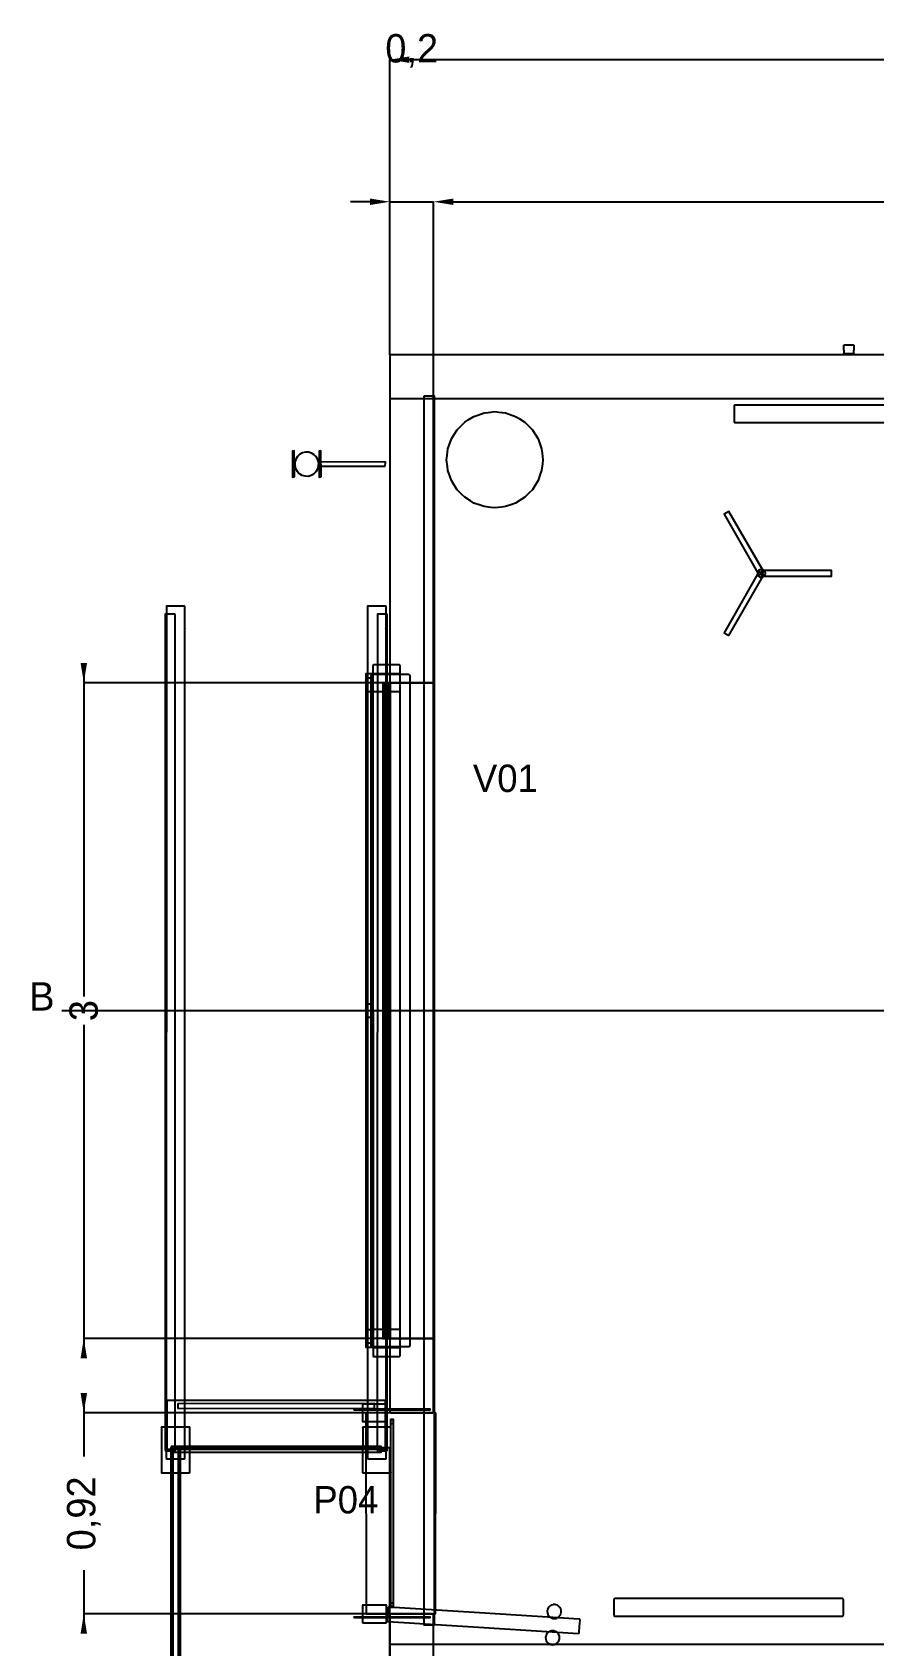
# Model space of a CAD drawing. Header units: metres. Extents: x 132.4 to 143.6, y -13.7 to 1.5.
# Drawn here: x 132.36 to 136.21, y -5.91 to 1.48 of the extents above; entities that cross this region are included whole.
import ezdxf

# ---------------------------------------------------------------- set-up
doc = ezdxf.new("R2010")
doc.units = ezdxf.units.M
for name, color, linetype in [('CORTE', 7, 'Continuous'), ('COTAS', 4, 'Continuous'), ('EJES', 3, 'Continuous'), ('TEXTOS', 7, 'Continuous'), ('VISTA', 8, 'Continuous')]:
    doc.layers.add(name, color=color, linetype=linetype)
doc.dimstyles.get("Standard").update_dxf_attribs({"dimtxt": 2.5, "dimasz": 2.5, "dimexe": 1.25, "dimexo": 0.625, "dimtad": 1, "dimcen": 2.5, "dimazin": 3, "dimtfac": 1, "dimtmove": 0, "dimatfit": 3})

# ---------------------------------------------------------------- blocks, each defined once
blk = doc.blocks.new('_CLOSEDFILLED')
at = {"color": 0, "linetype": 'BYBLOCK'}
blk.add_solid([(-1, 0.164), (0, 0), (-1, -0.164)], dxfattribs=at)
blk = doc.blocks.new('*D1')
for p, q in [((134, 0), (134, 1.35)), ((134.09, 1.35), (137.935, 1.35)), ((138.065, 1.35), (141.91, 1.35)), ((142, 0), (142, 1.35))]:
    blk.add_line(p, q)
at = {"layer": 'Defpoints'}
for p in [(134, 1.35), (134, 0), (142, 0)]:
    blk.add_point(p, dxfattribs=at)
at = {"layer": 'COTAS', "xscale": 0.09, "yscale": 0.09, "rotation": 180}
blk.add_blockref('_CLOSEDFILLED', (134, 1.35), dxfattribs=at)
at = {"layer": 'COTAS', "xscale": 0.09, "yscale": 0.09}
blk.add_blockref('_CLOSEDFILLED', (142, 1.35), dxfattribs=at)
at = {"layer": 'COTAS', "insert": (138, 1.35), "char_height": 0.13, "attachment_point": 5}
blk.add_mtext('8', dxfattribs=at)
blk = doc.blocks.new('*D2')
for p, q in [((133.91, 0.7), (133.82, 0.7)), ((134, 0), (134, 0.7)), ((134, 0.7), (134.2, 0.7)), ((134.2, 0), (134.2, 0.7)), ((134.29, 0.7), (134.38, 0.7))]:
    blk.add_line(p, q)
at = {"layer": 'Defpoints'}
for p in [(134, 0.7), (134, 0), (134.2, 0)]:
    blk.add_point(p, dxfattribs=at)
at = {"layer": 'COTAS', "xscale": 0.09, "yscale": 0.09}
blk.add_blockref('_CLOSEDFILLED', (134, 0.7), dxfattribs=at)
at = {"layer": 'COTAS', "xscale": 0.09, "yscale": 0.09, "rotation": 180}
blk.add_blockref('_CLOSEDFILLED', (134.2, 0.7), dxfattribs=at)
at = {"layer": 'COTAS', "insert": (134.1, 1.39), "char_height": 0.13, "attachment_point": 5}
blk.add_mtext('0,2', dxfattribs=at)
blk = doc.blocks.new('*D3')
for p, q in [((134.2, 0), (134.2, 0.7)), ((134.29, 0.7), (137.805, 0.7)), ((138.195, 0.7), (141.71, 0.7)), ((141.8, 0), (141.8, 0.7))]:
    blk.add_line(p, q)
at = {"layer": 'Defpoints'}
for p in [(134.2, 0.7), (134.2, 0), (141.8, 0)]:
    blk.add_point(p, dxfattribs=at)
at = {"layer": 'COTAS', "xscale": 0.09, "yscale": 0.09, "rotation": 180}
blk.add_blockref('_CLOSEDFILLED', (134.2, 0.7), dxfattribs=at)
at = {"layer": 'COTAS', "xscale": 0.09, "yscale": 0.09}
blk.add_blockref('_CLOSEDFILLED', (141.8, 0.7), dxfattribs=at)
at = {"layer": 'COTAS', "insert": (138, 0.7), "char_height": 0.13, "attachment_point": 5}
blk.add_mtext('7,6', dxfattribs=at)
blk = doc.blocks.new('*D15')
for p, q in [((132.6, -1.41), (132.6, -2.935)), ((134, -1.5), (132.6, -1.5)), ((132.6, -3.065), (132.6, -4.59)), ((134, -4.5), (132.6, -4.5))]:
    blk.add_line(p, q)
at = {"layer": 'Defpoints'}
for p in [(132.6, -1.5), (134, -1.5), (134, -4.5)]:
    blk.add_point(p, dxfattribs=at)
at = {"layer": 'COTAS', "xscale": 0.09, "yscale": 0.09}
for p, rotation in [((132.6, -1.5), 270), ((132.6, -4.5), 90)]:
    blk.add_blockref('_CLOSEDFILLED', p, dxfattribs=dict(at, rotation=rotation))
at = {"layer": 'COTAS', "insert": (132.6, -3), "char_height": 0.13, "attachment_point": 5, "rotation": 90}
blk.add_mtext('3', dxfattribs=at)
blk = doc.blocks.new('*D16')
for p, q in [((132.6, -4.75), (132.6, -5.04)), ((134, -4.84), (132.6, -4.84)), ((132.6, -5.56), (132.6, -5.85)), ((134, -5.76), (132.6, -5.76))]:
    blk.add_line(p, q)
at = {"layer": 'Defpoints'}
for p in [(132.6, -4.84), (134, -4.84), (134, -5.76)]:
    blk.add_point(p, dxfattribs=at)
at = {"layer": 'COTAS', "xscale": 0.09, "yscale": 0.09}
for p, rotation in [((132.6, -4.84), 270), ((132.6, -5.76), 90)]:
    blk.add_blockref('_CLOSEDFILLED', p, dxfattribs=dict(at, rotation=rotation))
at = {"layer": 'COTAS', "insert": (132.6, -5.3), "char_height": 0.13, "attachment_point": 5, "rotation": 90}
blk.add_mtext('0,92', dxfattribs=at)

msp = doc.modelspace()

# ---------------------------------------------------------------- linework, layer by layer
at = {"layer": 'CORTE'}
for p, q in [((136.0776, 0.0437), (136.0775, 0.0433)), ((136.0775, 0.0213), (136.0775, 0.0433)), ((136.0775, 0.0213), (136.0775, 0.0067)), ((136.0777, 0.0061), (136.0775, 0.0067)), ((136.0776, 0.0437), (136.0778, 0.0443)), ((136.0777, 0.0061), (136.0778, 0.0057)), ((136.0779, 0.0444), (136.0778, 0.0443)), ((136.0779, 0.0056), (136.0778, 0.0057)), ((136.0779, 0.0444), (136.078, 0.0445)), ((136.0779, 0.0056), (136.078, 0.0055)), ((136.078, 0.0445), (136.0781, 0.0446)), ((136.0781, 0.0054), (136.078, 0.0055)), ((136.0781, 0.0446), (136.0782, 0.0447)), ((136.0782, 0.0053), (136.0781, 0.0054)), ((136.0782, 0.0447), (136.0788, 0.0449)), ((136.0788, 0.0051), (136.0782, 0.0053)), ((136.0788, 0.0449), (136.0792, 0.045)), ((136.0792, 0.005), (136.0788, 0.0051)), ((136.0792, 0.045), (136.1042, 0.045)), ((136.1042, 0.005), (136.0792, 0.005)), ((136.1042, 0.045), (136.1208, 0.045)), ((136.1208, 0.005), (136.1042, 0.005)), ((136.1208, 0.045), (136.1214, 0.0448)), ((136.1214, 0.0052), (136.1208, 0.005)), ((136.1214, 0.0448), (136.1218, 0.0447)), ((136.1218, 0.0053), (136.1214, 0.0052)), ((136.1218, 0.0447), (136.1219, 0.0446)), ((136.1219, 0.0054), (136.1218, 0.0053)), ((136.1219, 0.0446), (136.122, 0.0445)), ((136.122, 0.0055), (136.1219, 0.0054)), ((136.122, 0.0445), (136.1221, 0.0444)), ((136.122, 0.0055), (136.1221, 0.0056)), ((136.1222, 0.0443), (136.1221, 0.0444)), ((136.1222, 0.0057), (136.1221, 0.0056)), ((136.1222, 0.0443), (136.1224, 0.0437)), ((136.1222, 0.0057), (136.1223, 0.0061)), ((136.1225, 0.0067), (136.1223, 0.0061)), ((136.1225, 0.0433), (136.1224, 0.0437)), ((136.1225, 0.0433), (136.1225, 0.0213)), ((136.1225, 0.0213), (136.1225, 0.0213)), ((136.1225, 0.0067), (136.1225, 0.0213))]:
    msp.add_line(p, q, dxfattribs=at)
msp.add_lwpolyline([(138.7513, 0), (134.0045, 0), (134.0034, -0.0003), (134.0019, -0.0008), (134.0017, -0.001), (134.0013, -0.0013), (134.001, -0.0017), (134.001, -0.0017), (134.0008, -0.0019), (134.0003, -0.0034), (134, -0.0045), (134, -0.118), (134, -0.1955), (134.0005, -0.197), (134.0008, -0.1981), (134.0011, -0.1984), (134.0013, -0.1987), (134.0017, -0.199), (134.0019, -0.1992), (134.0034, -0.1997), (134.0045, -0.2), (138.7513, -0.2)], dxfattribs=at)
at = {"layer": 'EJES'}
msp.add_line((132.5, -3), (142.6, -3), dxfattribs=at)
at = {"layer": 'VISTA'}
for p, q in [((134.3586, -0.2981), (134.3845, -0.2818)), ((134.3845, -0.2818), (134.4021, -0.2756)), ((134.4021, -0.2756), (134.431, -0.2655)), ((134.431, -0.2655), (134.4496, -0.2634)), ((134.4496, -0.2634), (134.48, -0.26)), ((134.48, -0.26), (134.4985, -0.2621)), ((134.4985, -0.2621), (134.529, -0.2655)), ((134.529, -0.2655), (134.5465, -0.2717)), ((134.5465, -0.2717), (134.5755, -0.2818)), ((134.5755, -0.2818), (134.5912, -0.2917)), ((134.5912, -0.2917), (134.6172, -0.308)), ((134.2818, -0.3845), (134.2917, -0.3688)), ((134.2917, -0.3688), (134.308, -0.3428)), ((134.308, -0.3428), (134.3212, -0.3297)), ((134.3212, -0.3297), (134.3428, -0.308)), ((134.3428, -0.308), (134.3586, -0.2981)), ((134.6172, -0.308), (134.6303, -0.3212)), ((134.6303, -0.3212), (134.652, -0.3428)), ((134.652, -0.3428), (134.6619, -0.3586)), ((134.6619, -0.3586), (134.6782, -0.3845)), ((134.2621, -0.4615), (134.2655, -0.431)), ((134.2655, -0.431), (134.2717, -0.4135)), ((134.2717, -0.4135), (134.2818, -0.3845)), ((134.6782, -0.3845), (134.6844, -0.4021)), ((134.6844, -0.4021), (134.6945, -0.431)), ((134.6945, -0.431), (134.6966, -0.4496)), ((134.26, -0.48), (134.2621, -0.4615)), ((134.2634, -0.5104), (134.26, -0.48)), ((134.2655, -0.529), (134.2634, -0.5104)), ((134.6979, -0.4985), (134.6945, -0.529)), ((134.6966, -0.4496), (134.7, -0.48)), ((134.7, -0.48), (134.6979, -0.4985)), ((134.2756, -0.5579), (134.2655, -0.529)), ((134.2818, -0.5755), (134.2756, -0.5579)), ((134.2981, -0.6014), (134.2818, -0.5755)), ((134.6782, -0.5755), (134.6683, -0.5912)), ((134.6883, -0.5465), (134.6782, -0.5755)), ((134.6945, -0.529), (134.6883, -0.5465)), ((134.308, -0.6172), (134.2981, -0.6014)), ((134.3297, -0.6388), (134.308, -0.6172)), ((134.3428, -0.652), (134.3297, -0.6388)), ((134.3688, -0.6683), (134.3428, -0.652)), ((134.6014, -0.6619), (134.5755, -0.6782)), ((134.6172, -0.652), (134.6014, -0.6619)), ((134.6388, -0.6303), (134.6172, -0.652)), ((134.652, -0.6172), (134.6388, -0.6303)), ((134.6683, -0.5912), (134.652, -0.6172)), ((134.3845, -0.6782), (134.3688, -0.6683)), ((134.4135, -0.6883), (134.3845, -0.6782)), ((134.431, -0.6945), (134.4135, -0.6883)), ((134.4615, -0.6979), (134.431, -0.6945)), ((134.48, -0.7), (134.4615, -0.6979)), ((134.5104, -0.6966), (134.48, -0.7)), ((134.529, -0.6945), (134.5104, -0.6966)), ((134.5579, -0.6844), (134.529, -0.6945)), ((134.5755, -0.6782), (134.5579, -0.6844))]:
    msp.add_line(p, q, dxfattribs=at)
for points in [[(134.001, -0.0017), (134.0008, -0.0019), (134.0003, -0.0034), (134, -0.0045), (134, -0.8902), (134, -1.4955), (134.0005, -1.497), (134.0008, -1.4981), (134.0011, -1.4984), (134.0013, -1.4987), (134.0017, -1.499), (134.0019, -1.4992), (134.0034, -1.4997), (134.0045, -1.5), (134.118, -1.5), (134.1955, -1.5), (134.197, -1.4995), (134.1981, -1.4992), (134.1984, -1.4989), (134.1987, -1.4987), (134.1989, -1.4984), (134.1992, -1.4981), (134.1995, -1.497), (134.2, -1.4955), (134.2, -0.8902), (134.2, -0.0045), (134.1997, -0.0034), (134.1992, -0.0019), (134.199, -0.0017), (134.1987, -0.0013), (134.1984, -0.0011), (134.1981, -0.0008), (134.197, -0.0005), (134.1955, 0), (134.118, 0), (134.0045, 0), (134.0034, -0.0003), (134.0019, -0.0008), (134.0017, -0.001), (134.0013, -0.0013), (134.001, -0.0017)], [(134.155, -0.19), (134.155, -5.81), (134.205, -5.81), (134.205, -0.19), (134.155, -0.19)], [(133.5635, -0.559), (133.5625, -0.44), (133.5545, -0.441), (133.5548, -0.5597), (133.5635, -0.559)], [(133.6855, -0.559), (133.6845, -0.44), (133.6765, -0.441), (133.6768, -0.5597), (133.6855, -0.559)], [(133.663, -0.5343), (133.6704, -0.522), (133.6744, -0.5082), (133.6747, -0.4938), (133.6712, -0.4799), (133.6642, -0.4673), (133.6543, -0.457), (133.642, -0.4496), (133.6282, -0.4456), (133.6138, -0.4453), (133.5999, -0.4488), (133.5873, -0.4558), (133.577, -0.4657), (133.5696, -0.478), (133.5656, -0.4918), (133.5653, -0.5062), (133.5688, -0.5201), (133.5758, -0.5327), (133.5857, -0.543), (133.598, -0.5504), (133.6118, -0.5544), (133.6262, -0.5547), (133.6401, -0.5512), (133.6527, -0.5442), (133.663, -0.5343)], [(133.979, -0.51), (133.98, -0.491), (133.682, -0.49), (133.6813, -0.5097), (133.979, -0.51)], [(135.6887, -1.0065), (135.7084, -0.9961), (135.7113, -0.9935), (135.5513, -0.7163), (135.5288, -0.7293), (135.6887, -1.0065)], [(135.5514, -1.2837), (135.7113, -1.0065), (135.7049, -1.0015), (135.6887, -0.9935), (135.5295, -1.2716), (135.5514, -1.2837)], [(135.7, -1.018), (135.7069, -1.0166), (135.7127, -1.0127), (135.7166, -1.0069), (135.718, -1), (135.7166, -0.9931), (135.7127, -0.9873), (135.7069, -0.9834), (135.7, -0.982), (135.6931, -0.9834), (135.6873, -0.9873), (135.6834, -0.9931), (135.682, -1), (135.6834, -1.0069), (135.6873, -1.0127), (135.6931, -1.0166), (135.7, -1.018)], [(135.7, -1.013), (136.02, -1.013), (136.0211, -1.005), (136.02, -0.987), (135.7, -0.987), (135.7, -1.013)], [(132.9775, -5.0486), (132.9792, -5.0503), (133.0608, -5.0503), (133.0625, -5.0486), (133.0625, -1.1514), (133.0608, -1.1497), (132.978, -1.1505), (132.9775, -5.0486)], [(133.8975, -5.0486), (133.8992, -5.0503), (133.9808, -5.0503), (133.9825, -5.0486), (133.9825, -1.1514), (133.9808, -1.1497), (133.898, -1.1505), (133.8975, -5.0486)], [(135.6451, -1.1192), (135.6451, -1.1192), (135.6451, -1.1192), (135.6451, -1.1192)], [(132.9725, -5.0119), (132.9742, -5.0136), (133.0158, -5.0136), (133.0175, -5.0119), (133.0175, -1.1881), (133.0158, -1.1864), (132.973, -1.1871), (132.9725, -5.0119)], [(133.0618, -1.2501), (133.0618, -1.2501), (133.0618, -1.2501), (133.0618, -1.2501)], [(133.0618, -1.2503), (133.0618, -1.2519), (133.0618, -1.2519), (133.0618, -1.2503)], [(133.9425, -5.0119), (133.9442, -5.0136), (133.9858, -5.0136), (133.9875, -5.0119), (133.9875, -1.1881), (133.9858, -1.1864), (133.9442, -1.1864), (133.9433, -1.1866), (133.943, -1.1871), (133.9425, -5.0119)], [(133.9432, -1.1872), (133.9432, -1.187), (133.9432, -1.1872), (133.9432, -1.1872)], [(133.9818, -1.2501), (133.9818, -1.2501), (133.9818, -1.2501), (133.9818, -1.2501)], [(133.9818, -1.2503), (133.9818, -1.2519), (133.9818, -1.2519), (133.9818, -1.2503)], [(133.92, -1.54), (133.92, -1.5182), (133.92, -1.46), (133.9118, -1.46), (133.89, -1.46), (133.89, -1.4818), (133.89, -1.54), (133.8982, -1.54), (133.92, -1.54)], [(133.913, -4.5309), (133.9148, -4.5351), (133.919, -4.5369), (134.087, -4.5369), (134.0912, -4.5351), (134.093, -4.5309), (134.093, -1.4691), (134.0912, -1.4649), (134.087, -1.4631), (133.919, -1.4631), (133.9148, -1.4649), (133.913, -1.4691), (133.913, -4.5309)], [(133.9237, -4.5808), (133.9265, -4.582), (134.0435, -4.582), (134.0463, -4.5808), (134.0475, -4.578), (134.0475, -1.422), (134.0463, -1.4192), (134.0435, -1.418), (133.9265, -1.418), (133.9237, -1.4192), (133.9225, -1.422), (133.9237, -4.5808)], [(133.9233, -1.4606), (133.9232, -1.4607), (133.9227, -1.4624), (133.9225, -1.463), (133.9225, -1.5182), (133.9225, -1.537), (133.9231, -1.5387), (133.9232, -1.5393), (133.9236, -1.5397), (133.9237, -1.5398), (133.9241, -1.5402), (133.9242, -1.5403), (133.9259, -1.5408), (133.9265, -1.541), (134.0137, -1.541), (134.0435, -1.541), (134.0452, -1.5404), (134.0458, -1.5403), (134.0462, -1.5399), (134.0463, -1.5398), (134.0464, -1.5397), (134.0468, -1.5393), (134.0469, -1.5387), (134.0475, -1.537), (134.0475, -1.5182), (134.0475, -1.463), (134.0473, -1.4624), (134.0468, -1.4607), (134.0467, -1.4606), (134.0463, -1.4602), (134.0462, -1.4601), (134.0458, -1.4597), (134.0452, -1.4596), (134.0435, -1.459), (134.0137, -1.459), (133.9265, -1.459), (133.9259, -1.4592), (133.9242, -1.4597), (133.9241, -1.4598), (133.9237, -1.4602), (133.9233, -1.4606)], [(133.9242, -1.4197), (133.924, -1.4202), (133.924, -1.4195), (133.9242, -1.4197)], [(134.0458, -1.4197), (134.0453, -1.4195), (134.046, -1.4195), (134.0458, -1.4197)], [(133.89, -1.48), (133.89, -4.52), (133.92, -4.52), (133.92, -1.48), (133.89, -1.48)], [(133.9675, -1.5), (133.9675, -4.5), (134.0025, -4.5), (134.0025, -1.5), (133.9675, -1.5)], [(133.9765, -4.5), (133.9765, -3.7326), (133.9765, -1.5), (133.9742, -1.5), (133.9675, -1.5), (133.9675, -2.2674), (133.9675, -4.5), (133.9698, -4.5), (133.9765, -4.5)], [(134.0025, -1.5474), (134.0025, -1.5408), (134.0025, -1.5214), (133.9935, -1.5214), (133.9675, -1.5214), (133.9675, -1.5281), (133.9675, -1.5474), (133.9765, -1.5474), (134.0025, -1.5474)], [(134.0025, -4.4955), (134.0025, -3.7326), (134.0025, -1.5045), (134.0002, -1.5045), (133.9935, -1.5045), (133.9935, -2.2674), (133.9935, -4.4955), (133.9958, -4.4955), (134.0025, -4.4955)], [(134, -4.4955), (134.0045, -4.5), (134.1955, -4.5), (134.2, -4.4955), (134.2, -1.5045), (134.1955, -1.5), (134.0045, -1.5), (134, -1.5045), (134, -4.4955)], [(133.92, -3.03), (133.92, -3.0136), (133.92, -2.97), (133.9118, -2.97), (133.89, -2.97), (133.89, -2.9864), (133.89, -3.03), (133.8982, -3.03), (133.92, -3.03)], [(133.92, -4.54), (133.92, -4.5182), (133.92, -4.46), (133.9118, -4.46), (133.89, -4.46), (133.89, -4.4818), (133.89, -4.54), (133.8982, -4.54), (133.92, -4.54)], [(133.9233, -4.4606), (133.9232, -4.4607), (133.9227, -4.4624), (133.9225, -4.463), (133.9225, -4.5182), (133.9225, -4.537), (133.9231, -4.5387), (133.9232, -4.5393), (133.9236, -4.5397), (133.9237, -4.5398), (133.9241, -4.5402), (133.9242, -4.5403), (133.9259, -4.5408), (133.9265, -4.541), (134.0137, -4.541), (134.0435, -4.541), (134.0452, -4.5404), (134.0458, -4.5403), (134.0462, -4.5399), (134.0463, -4.5398), (134.0464, -4.5397), (134.0468, -4.5393), (134.0469, -4.5387), (134.0475, -4.537), (134.0475, -4.5182), (134.0475, -4.463), (134.0473, -4.4624), (134.0468, -4.4607), (134.0467, -4.4606), (134.0463, -4.4602), (134.0462, -4.4601), (134.0458, -4.4597), (134.0452, -4.4596), (134.0435, -4.459), (134.0137, -4.459), (133.9265, -4.459), (133.9259, -4.4592), (133.9242, -4.4597), (133.9241, -4.4598), (133.9237, -4.4602), (133.9233, -4.4606)], [(134.0025, -4.4786), (134.0025, -4.4719), (134.0025, -4.4526), (133.9935, -4.4526), (133.9675, -4.4526), (133.9675, -4.4592), (133.9675, -4.4786), (133.9765, -4.4786), (134.0025, -4.4786)], [(134.001, -4.5017), (134.0008, -4.5019), (134.0003, -4.5034), (134, -4.5045), (134, -4.7011), (134, -4.8355), (134.0005, -4.837), (134.0008, -4.8381), (134.0011, -4.8384), (134.0013, -4.8387), (134.0017, -4.839), (134.0019, -4.8392), (134.0034, -4.8397), (134.0045, -4.84), (134.118, -4.84), (134.1955, -4.84), (134.197, -4.8395), (134.1981, -4.8392), (134.1984, -4.8389), (134.1987, -4.8387), (134.1989, -4.8384), (134.1992, -4.8381), (134.1995, -4.837), (134.2, -4.8355), (134.2, -4.7011), (134.2, -4.5045), (134.1997, -4.5034), (134.1992, -4.5019), (134.199, -4.5017), (134.1987, -4.5013), (134.1984, -4.5011), (134.1981, -4.5008), (134.197, -4.5005), (134.1955, -4.5), (134.118, -4.5), (134.0045, -4.5), (134.0034, -4.5003), (134.0019, -4.5008), (134.0017, -4.501), (134.0013, -4.5013), (134.001, -4.5017)], [(133.9242, -4.5803), (133.9247, -4.5805), (133.924, -4.5805), (133.9242, -4.5803)], [(134.046, -4.5805), (134.0453, -4.5805), (134.0458, -4.5803), (134.046, -4.5805)], [(132.9835, -5.006), (133.9765, -5.006), (133.979, -5.005), (133.98, -5.0025), (133.98, -4.7864), (133.979, -4.7839), (133.9765, -4.7829), (132.9835, -4.7829), (132.981, -4.7839), (132.98, -4.7864), (132.9806, -5.0045), (132.9835, -5.006)], [(132.9817, -4.7839), (132.9817, -4.7846), (132.981, -4.7846), (132.9817, -4.7839)], [(133.9783, -4.7839), (133.979, -4.7846), (133.9783, -4.7846), (133.9783, -4.7839)], [(133.0307, -4.8199), (133.93, -4.8192), (133.9293, -4.7979), (133.0307, -4.7981), (133.0307, -4.8199)], [(133.835, -4.826), (134.185, -4.826), (134.185, -4.824), (133.835, -4.824), (133.835, -4.826)], [(133.8754, -4.8006), (133.8753, -4.8007), (133.8751, -4.8012), (133.875, -4.8017), (133.875, -4.8421), (133.875, -4.8783), (133.8752, -4.8788), (133.8753, -4.8793), (133.8754, -4.8794), (133.8755, -4.8795), (133.8756, -4.8796), (133.8757, -4.8797), (133.8762, -4.8799), (133.8767, -4.88), (133.9329, -4.88), (133.9833, -4.88), (133.9838, -4.8798), (133.9843, -4.8797), (133.9844, -4.8796), (133.9845, -4.8795), (133.9846, -4.8794), (133.9847, -4.8793), (133.9848, -4.8788), (133.985, -4.8783), (133.985, -4.8421), (133.985, -4.8017), (133.9849, -4.8012), (133.9847, -4.8007), (133.9846, -4.8006), (133.9845, -4.8005), (133.9844, -4.8004), (133.9843, -4.8003), (133.9838, -4.8002), (133.9833, -4.8), (133.9329, -4.8), (133.8767, -4.8), (133.8762, -4.8001), (133.8757, -4.8003), (133.8756, -4.8004), (133.8755, -4.8005), (133.8754, -4.8006)], [(133.8912, -5.7588), (133.894, -5.76), (134.206, -5.76), (134.2093, -5.7583), (134.21, -4.844), (134.2083, -4.8407), (133.894, -4.84), (133.8907, -4.8417), (133.8912, -5.7588)], [(133.8917, -4.8417), (133.8915, -4.8422), (133.8915, -4.8415), (133.8917, -4.8417)], [(134.0175, -4.889), (134.0175, -4.8804), (134.0175, -4.871), (134.0104, -4.871), (134.0025, -4.871), (134.0025, -4.8796), (134.0025, -4.889), (134.0096, -4.889), (134.0175, -4.889)], [(134.2083, -4.8417), (134.2078, -4.8415), (134.2085, -4.8415), (134.2083, -4.8417)], [(132.9556, -5.1137), (132.9559, -5.1141), (132.9563, -5.1144), (132.958, -5.115), (133.0837, -5.1144), (133.0841, -5.1141), (133.0844, -5.1137), (133.085, -5.112), (133.0844, -4.9063), (133.0841, -4.9059), (133.0837, -4.9056), (133.082, -4.905), (132.958, -4.905), (132.9559, -4.9059), (132.9556, -5.1137)], [(132.9565, -4.9065), (132.9559, -4.9065), (132.9559, -4.9059), (132.9565, -4.9065)], [(133.0835, -4.9065), (133.0835, -4.9059), (133.0841, -4.9059), (133.0835, -4.9065)], [(133.8756, -5.1137), (133.8759, -5.1141), (133.8763, -5.1144), (133.878, -5.115), (134.0037, -5.1144), (134.0041, -5.1141), (134.0044, -5.1137), (134.005, -5.112), (134.0044, -4.9063), (134.0041, -4.9059), (134.0037, -4.9056), (134.002, -4.905), (133.878, -4.905), (133.8759, -4.9059), (133.8756, -5.1137)], [(133.8765, -4.9065), (133.8759, -4.9065), (133.8759, -4.9059), (133.8765, -4.9065)], [(134.0025, -4.875), (134.0025, -5.725), (134.0175, -5.725), (134.0175, -4.875), (134.0025, -4.875)], [(134.0035, -4.9065), (134.0035, -4.9059), (134.0041, -4.9059), (134.0035, -4.9065)], [(132.9817, -5.0043), (132.9817, -5.005), (132.981, -5.0043), (132.9817, -5.0043)], [(132.9975, -12.9783), (132.9992, -12.98), (133.0408, -12.98), (133.0425, -12.9783), (133.0425, -5.0017), (133.0408, -5), (132.9982, -5.0003), (132.9975, -12.9783)], [(133, -4.9945), (133, -5.0195), (133.96, -5.0195), (133.96, -4.9945), (133, -4.9945)], [(133.9997, -5.9997), (133.9997, -5.0003), (133.0003, -5.0003), (133, -5.999), (133.9997, -5.9997)], [(133.006, -12.9783), (133.0077, -12.98), (133.0323, -12.98), (133.034, -12.9783), (133.034, -5.0017), (133.0323, -5), (133.0067, -5.0003), (133.006, -12.9783)], [(133.979, -5.0043), (133.9783, -5.005), (133.9783, -5.0043), (133.979, -5.0043)], [(132.9565, -5.1135), (132.9565, -5.1141), (132.9559, -5.1141), (132.9565, -5.1135)], [(133.0835, -5.1135), (133.0841, -5.1135), (133.0841, -5.1141), (133.0835, -5.1135)], [(133.8765, -5.1135), (133.8765, -5.1141), (133.8759, -5.1141), (133.8765, -5.1135)], [(134.0035, -5.1135), (134.0041, -5.1135), (134.0041, -5.1141), (134.0035, -5.1135)], [(133.8754, -5.7206), (133.8753, -5.7207), (133.8751, -5.7212), (133.875, -5.7217), (133.875, -5.7621), (133.875, -5.7983), (133.8752, -5.7988), (133.8753, -5.7993), (133.8754, -5.7994), (133.8755, -5.7995), (133.8756, -5.7996), (133.8757, -5.7997), (133.8762, -5.7999), (133.8767, -5.8), (133.9329, -5.8), (133.9833, -5.8), (133.9838, -5.7998), (133.9843, -5.7997), (133.9844, -5.7996), (133.9845, -5.7995), (133.9846, -5.7994), (133.9847, -5.7993), (133.9848, -5.7988), (133.985, -5.7983), (133.985, -5.7621), (133.985, -5.7217), (133.9849, -5.7212), (133.9847, -5.7207), (133.9846, -5.7206), (133.9845, -5.7205), (133.9844, -5.7204), (133.9843, -5.7203), (133.9838, -5.7202), (133.9833, -5.72), (133.9329, -5.72), (133.8767, -5.72), (133.8762, -5.7201), (133.8757, -5.7203), (133.8756, -5.7204), (133.8755, -5.7205), (133.8754, -5.7206)], [(134.869, -5.7848), (134.8688, -5.7846), (134.8677, -5.7842), (134.8668, -5.7839), (134.4105, -5.7551), (133.9955, -5.729), (133.9944, -5.7293), (133.9934, -5.7296), (133.9932, -5.7297), (133.993, -5.7299), (133.9927, -5.7301), (133.9926, -5.7303), (133.9921, -5.7314), (133.9918, -5.7323), (133.9899, -5.7626), (133.9881, -5.7902), (133.9884, -5.7913), (133.9887, -5.7923), (133.9888, -5.7925), (133.989, -5.7927), (133.9892, -5.7929), (133.9894, -5.7931), (133.9904, -5.7935), (133.9914, -5.7939), (134.4064, -5.82), (134.8627, -5.8487), (134.8637, -5.8485), (134.8648, -5.8482), (134.865, -5.848), (134.8652, -5.8479), (134.8654, -5.8477), (134.8656, -5.8474), (134.866, -5.8465), (134.8664, -5.8455), (134.8681, -5.8179), (134.87, -5.7876), (134.8698, -5.7866), (134.8695, -5.7855), (134.8694, -5.7853), (134.8692, -5.785), (134.869, -5.7848)], [(134.0175, -5.729), (134.0175, -5.7204), (134.0175, -5.711), (134.0104, -5.711), (134.0025, -5.711), (134.0025, -5.7196), (134.0025, -5.729), (134.0096, -5.729), (134.0175, -5.729)], [(134.7502, -5.781), (134.7518, -5.781), (134.7574, -5.7807), (134.7589, -5.7803), (134.7643, -5.7787), (134.7656, -5.778), (134.7706, -5.7753), (134.7717, -5.7743), (134.7759, -5.7706), (134.7768, -5.7693), (134.7801, -5.7648), (134.7807, -5.7633), (134.7829, -5.7582), (134.7832, -5.7566), (134.7842, -5.7511), (134.7841, -5.7496), (134.7838, -5.7439), (134.7834, -5.7425), (134.7819, -5.737), (134.7811, -5.7357), (134.7785, -5.7308), (134.7774, -5.7296), (134.7737, -5.7254), (134.7725, -5.7245), (134.7679, -5.7212), (134.7665, -5.7206), (134.7613, -5.7184), (134.7598, -5.7181), (134.7542, -5.7172), (134.7527, -5.7172), (134.7471, -5.7175), (134.7456, -5.7179), (134.7402, -5.7194), (134.7388, -5.7202), (134.7339, -5.7229), (134.7327, -5.7239), (134.7285, -5.7276), (134.7276, -5.7289), (134.7243, -5.7334), (134.7237, -5.7348), (134.7215, -5.74), (134.7213, -5.7415), (134.7203, -5.7471), (134.7204, -5.7486), (134.7206, -5.7542), (134.7211, -5.7557), (134.7226, -5.7611), (134.7233, -5.7625), (134.726, -5.7674), (134.727, -5.7686), (134.7307, -5.7728), (134.732, -5.7737), (134.7366, -5.777), (134.738, -5.7776), (134.7432, -5.7798), (134.7447, -5.7801), (134.7502, -5.781)], [(135.0259, -5.6918), (135.0258, -5.6919), (135.0252, -5.6939), (135.025, -5.6945), (135.025, -5.7493), (135.025, -5.7655), (135.0256, -5.7675), (135.0258, -5.7681), (135.0262, -5.7686), (135.0263, -5.7687), (135.0268, -5.7691), (135.0269, -5.7692), (135.0289, -5.7698), (135.0295, -5.77), (135.8329, -5.77), (136.0705, -5.77), (136.0725, -5.7694), (136.0731, -5.7692), (136.0736, -5.7688), (136.0737, -5.7687), (136.0738, -5.7686), (136.0742, -5.7681), (136.0744, -5.7675), (136.075, -5.7655), (136.075, -5.7493), (136.075, -5.6945), (136.0748, -5.6939), (136.0742, -5.6919), (136.0741, -5.6918), (136.0737, -5.6913), (136.0736, -5.6912), (136.0731, -5.6908), (136.0725, -5.6906), (136.0705, -5.69), (135.8329, -5.69), (135.0295, -5.69), (135.0289, -5.6902), (135.0269, -5.6908), (135.0268, -5.6909), (135.0263, -5.6913), (135.0259, -5.6918)], [(133.835, -5.776), (134.185, -5.776), (134.185, -5.774), (133.835, -5.774), (133.835, -5.776)], [(133.8917, -5.7583), (133.8922, -5.7585), (133.8915, -5.7585), (133.8917, -5.7583)], [(134.2085, -5.7585), (134.2078, -5.7585), (134.2083, -5.7583), (134.2085, -5.7585)], [(134.7427, -5.9008), (134.7442, -5.9007), (134.7498, -5.9004), (134.7513, -5.9), (134.7567, -5.8985), (134.7581, -5.8978), (134.763, -5.8951), (134.7642, -5.8941), (134.7684, -5.8903), (134.7693, -5.8891), (134.7726, -5.8845), (134.7732, -5.8831), (134.7754, -5.8779), (134.7757, -5.8764), (134.7766, -5.8709), (134.7766, -5.8693), (134.7763, -5.8637), (134.7759, -5.8622), (134.7743, -5.8568), (134.7736, -5.8555), (134.7709, -5.8505), (134.7699, -5.8494), (134.7662, -5.8451), (134.7649, -5.8442), (134.7604, -5.841), (134.7589, -5.8404), (134.7538, -5.8382), (134.7522, -5.8379), (134.7467, -5.8369), (134.7452, -5.837), (134.7395, -5.8373), (134.7381, -5.8377), (134.7326, -5.8392), (134.7313, -5.8399), (134.7264, -5.8426), (134.7252, -5.8437), (134.721, -5.8474), (134.7201, -5.8486), (134.7168, -5.8532), (134.7162, -5.8546), (134.714, -5.8598), (134.7137, -5.8613), (134.7128, -5.8668), (134.7128, -5.8684), (134.7131, -5.874), (134.7135, -5.8755), (134.715, -5.8809), (134.7158, -5.8823), (134.7185, -5.8872), (134.7195, -5.8884), (134.7232, -5.8926), (134.7245, -5.8935), (134.729, -5.8968), (134.7304, -5.8974), (134.7356, -5.8995), (134.7371, -5.8998), (134.7427, -5.9008)]]:
    msp.add_lwpolyline(points, close=True, dxfattribs=at)
for points in [[(136.3395, -0.23), (135.5795, -0.23), (135.5788, -0.2302), (135.5769, -0.2308), (135.5767, -0.231), (135.5763, -0.2313), (135.576, -0.2317), (135.576, -0.2317), (135.5758, -0.2319), (135.5752, -0.2338), (135.575, -0.2345), (135.575, -0.2863), (135.575, -0.3055), (135.5756, -0.3074), (135.5758, -0.3081), (135.5762, -0.3085), (135.5763, -0.3087), (135.5767, -0.309), (135.5769, -0.3092), (135.5788, -0.3098), (135.5795, -0.31), (136.3395, -0.31)], [(134.2, -5.9955), (134.2, -5.9017), (134.2, -5.7645), (134.1997, -5.7634), (134.1992, -5.7619), (134.199, -5.7617), (134.1987, -5.7613), (134.1984, -5.7611), (134.1981, -5.7608), (134.197, -5.7605), (134.1955, -5.76), (134.118, -5.76), (134.0045, -5.76), (134.0034, -5.7603), (134.0019, -5.7608), (134.0017, -5.761), (134.0013, -5.7613), (134.001, -5.7617), (134.001, -5.7617), (134.0008, -5.7619), (134.0003, -5.7634), (134, -5.7645), (134, -5.9017), (134, -5.9955)], [(142, -6.018), (142, -5.9045), (141.9997, -5.9034), (141.9992, -5.9019), (141.999, -5.9017), (141.9987, -5.9013), (141.9984, -5.9011), (141.9981, -5.9008), (141.997, -5.9005), (141.9955, -5.9), (138.7513, -5.9), (134.0045, -5.9), (134.0034, -5.9003), (134.0019, -5.9008), (134.0017, -5.901), (134.0013, -5.9013), (134.001, -5.9017), (134.001, -5.9017), (134.0008, -5.9019), (134.0003, -5.9034), (134, -5.9045), (134, -6.018)]]:
    msp.add_lwpolyline(points, dxfattribs=at)

# ---------------------------------------------------------------- texts
at = {"layer": 'TEXTOS'}
for s, height, p in [('V01', 0.125, (134.38, -2)), ('B', 0.13, (132.35, -3)), ('P04', 0.125, (133.65, -5.3))]:
    msp.add_text(s, height=height, dxfattribs=at).set_placement(p)

# ---------------------------------------------------------------- dimensions: what is measured, and where the dimension line sits
at = {"layer": 'COTAS'}
for base, p1, p2, picture, middle in [((134, 0.7), (134, 0), (134.2, 0), '*D2', (134.1, 1.39)), ((134, 1.35), (134, 0), (142, 0), '*D1', (138, 1.35)), ((134.2, 0.7), (134.2, 0), (141.8, 0), '*D3', (138, 0.7))]:
    dim = msp.add_linear_dim(base=base, p1=p1, p2=p2, dimstyle='Standard', override={"dimtxt": 0.13, "dimasz": 0.09}, dxfattribs=at)
    dim.commit()
    dim.dimension.update_dxf_attribs({"geometry": picture, "text_midpoint": middle})
for base, p1, p2, picture, middle in [((132.6, -1.5), (134, -1.5), (134, -4.5), '*D15', (132.6, -3)), ((132.6, -4.84), (134, -4.84), (134, -5.76), '*D16', (132.6, -5.3))]:
    dim = msp.add_linear_dim(base=base, p1=p1, p2=p2, angle=90, dimstyle='Standard', override={"dimtxt": 0.13, "dimasz": 0.09}, dxfattribs=at)
    dim.commit()
    dim.dimension.update_dxf_attribs({"geometry": picture, "text_midpoint": middle})

doc.saveas('drawing.dxf')
